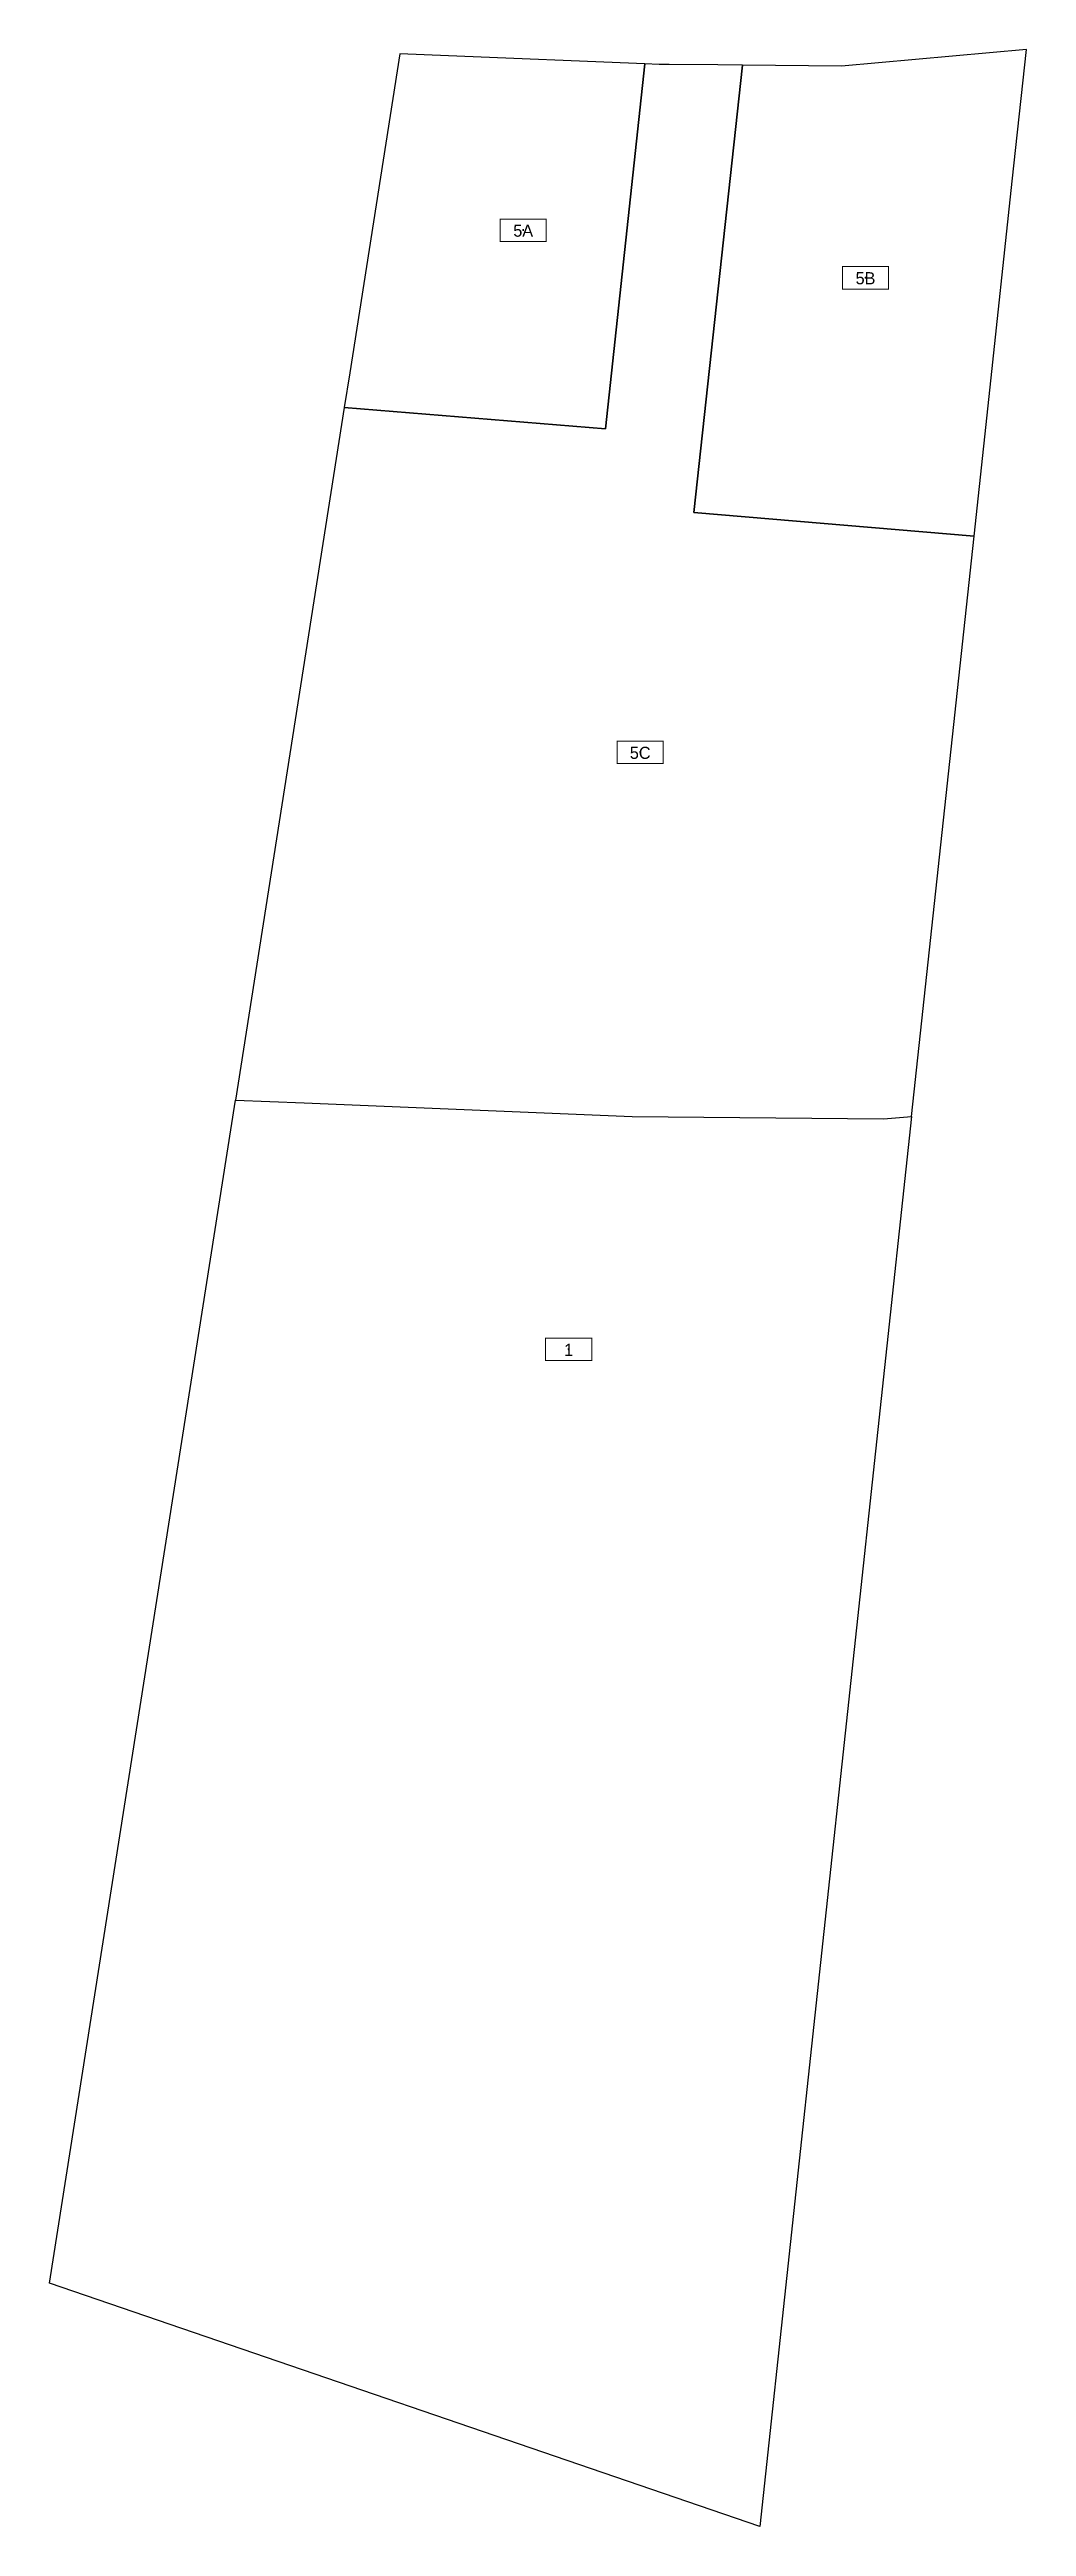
# Model space of a CAD drawing. Extents: x 185497 to 185557, y 654664 to 654817.
import ezdxf
from ezdxf.enums import TextEntityAlignment as Align

# ---------------------------------------------------------------- set-up
doc = ezdxf.new("R2010")
doc.units = 0
doc.header["$LTSCALE"] = 25.4
doc.layers.add('PCELL', color=160, linetype='Continuous')
doc.layers.add('scellno', color=160, linetype='Continuous')
doc.styles.add('mvt-nos', font='mvt-nos')

# ---------------------------------------------------------------- blocks, each defined once
blk = doc.blocks.new('Cellno')
at = {"color": 2}
for points in [[(0.2, 0), (-0.2, 0)], [(0, 0.2), (0, -0.2)]]:
    blk.add_lwpolyline(points, dxfattribs=at)
at = {"layer": 'scellno', "const_width": 0.25}
blk.add_lwpolyline([(-5.71, -2.8), (-5.71, 2.73), (5.71, 2.73), (5.71, -2.8)], close=True, dxfattribs=at)
at = {"layer": 'scellno', "style": 'mvt-nos'}
blk.add_attdef('CELLNO', text='', height=3, dxfattribs=at).set_placement((0, -1.63), align=Align.CENTER)
at = {"layer": 'scellno', "style": 'mvt-nos', "flags": 1}
for tag, p in [('CODE', (0, -6.04)), ('AREA', (0, -9.18))]:
    blk.add_attdef(tag, text='', height=2.5, dxfattribs=at).set_placement(p, align=Align.CENTER)

msp = doc.modelspace()

# ---------------------------------------------------------------- linework, layer by layer
at = {"layer": 'PCELL'}
for points in [[(185553.86, 654786.8), (185536.55, 654788.25), (185539.54, 654815.89), (185538.03, 654815.9), (185535.02, 654815.93), (185534.41, 654815.94), (185533.52, 654815.98), (185531.08, 654793.43), (185514.94, 654794.75), (185508.22, 654751.96), (185512.46, 654751.78), (185532.73, 654750.95), (185548.26, 654750.79), (185550, 654750.95)], [(185533.52, 654815.98), (185521.39, 654816.47), (185518.37, 654816.6), (185515.28, 654796.89), (185514.94, 654794.75), (185531.08, 654793.43)], [(185556.22, 654808.72), (185557.09, 654816.86), (185545.67, 654815.82), (185539.54, 654815.89), (185536.55, 654788.25), (185553.86, 654786.8), (185554.79, 654795.43)], [(185508.22, 654751.96), (185512.46, 654751.78), (185532.73, 654750.95), (185548.26, 654750.79), (185550, 654750.95), (185540.63, 654663.84), (185496.74, 654678.87)]]:
    msp.add_lwpolyline(points, close=True, dxfattribs=at)

# ---------------------------------------------------------------- block references
at = {"layer": 'scellno', "xscale": 0.25, "yscale": 0.25}
for p, values in [((185526, 654805.7), {'CELLNO': '5A'}), ((185547.15, 654802.76), {'CELLNO': '5B'}), ((185533.23, 654773.44), {'CELLNO': '5C'}), ((185528.81, 654736.56), {'CELLNO': '1'})]:
    msp.add_blockref('Cellno', p, dxfattribs=at).add_auto_attribs(values)

doc.saveas('drawing.dxf')
